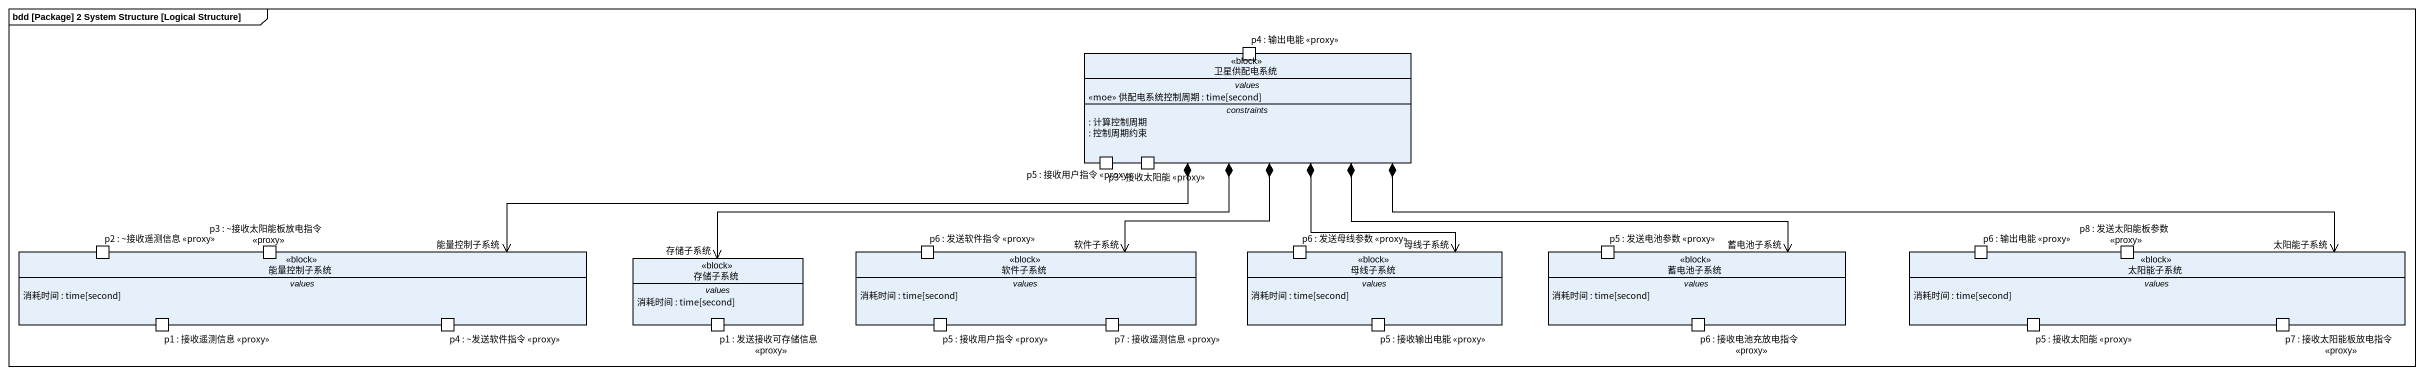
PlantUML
@startuml
mainframe bdd [Package] 2 System Structure [Logical Structure]
hide circle
hide empty members
class 卫星供配电系统 <<block>> {
  -- values --
  <<moe>> 供配电系统控制周期 : time[second]
  -- constraints --
  : 计算控制周期
  : 控制周期约束
  -- ports --
  p3 : 接收太阳能 <<proxy>>
  p4 : 输出电能 <<proxy>>
  p5 : 接收用户指令 <<proxy>>
}
class 能量控制子系统 <<block>> {
  -- values --
  消耗时间 : time[second]
  -- ports --
  p1 : 接收遥测信息 <<proxy>>
  p2 : ~接收遥测信息 <<proxy>>
  p3 : ~接收太阳能板放电指令 <<proxy>>
  p4 : ~发送软件指令 <<proxy>>
}
class 存储子系统 <<block>> {
  -- values --
  消耗时间 : time[second]
  -- ports --
  p1 : 发送接收可存储信息 <<proxy>>
}
class 软件子系统 <<block>> {
  -- values --
  消耗时间 : time[second]
  -- ports --
  p5 : 接收用户指令 <<proxy>>
  p6 : 发送软件指令 <<proxy>>
  p7 : 接收遥测信息 <<proxy>>
}
class 母线子系统 <<block>> {
  -- values --
  消耗时间 : time[second]
  -- ports --
  p5 : 接收输出电能 <<proxy>>
  p6 : 发送母线参数 <<proxy>>
}
class 蓄电池子系统 <<block>> {
  -- values --
  消耗时间 : time[second]
  -- ports --
  p5 : 发送电池参数 <<proxy>>
  p6 : 接收电池充放电指令 <<proxy>>
}
class 太阳能子系统 <<block>> {
  -- values --
  消耗时间 : time[second]
  -- ports --
  p5 : 接收太阳能 <<proxy>>
  p6 : 输出电能 <<proxy>>
  p7 : 接收太阳能板放电指令 <<proxy>>
  p8 : 发送太阳能板参数 <<proxy>>
}
卫星供配电系统 *-left-> "能量控制子系统" 能量控制子系统
卫星供配电系统 *-left-> "存储子系统" 存储子系统
卫星供配电系统 *--> "软件子系统" 软件子系统
卫星供配电系统 *--> "母线子系统" 母线子系统
卫星供配电系统 *-right-> "蓄电池子系统" 蓄电池子系统
卫星供配电系统 *-right-> "太阳能子系统" 太阳能子系统
@enduml
